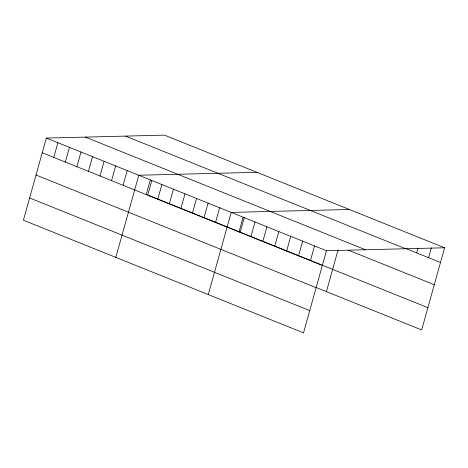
<?xml version="1.0" encoding="UTF-8"?>
<svg xmlns="http://www.w3.org/2000/svg" width="468" height="468" viewBox="0 0 468 468"><rect width="100%" height="100%" fill="white"/><g stroke="black" fill="none" stroke-linecap="round" stroke-linejoin="round"><path stroke-width="0.7" d="M444.6 247.783L164.484 135.135L46.338 138.072L23.4 220.217L303.516 332.865L326.448 250.719L444.6 247.783L421.662 329.928L316.157 287.498M53.791 157.406L57.892 142.717M65.344 162.057L69.445 147.362M76.898 166.702L80.999 152.012M88.452 171.346L92.553 156.657M100.006 175.997L104.107 161.302M111.559 180.642L115.666 165.953M123.119 185.287L127.22 170.598M115.836 257.388L138.774 175.243L256.92 172.312M146.227 194.583L150.327 179.887M151.837 180.426L147.765 195.021L427.881 307.669M157.78 199.228L161.881 184.538M169.334 203.872L173.435 189.183M180.888 208.523L184.995 193.828M192.447 213.168L196.548 198.479M204.001 217.813L208.102 203.124M215.555 222.464L219.656 207.769M208.278 294.565L231.21 212.419L349.362 209.483M239.013 231.894L243.114 217.205M240.201 232.198L244.278 217.602M250.918 236.685L255.019 221.99M262.823 241.47L266.924 226.781M274.728 246.256L278.829 231.566M286.632 251.047L290.733 236.352M298.537 255.832L302.638 241.143M310.442 260.618L314.543 245.928M326.424 291.628L338.071 249.912M416.69 252.901L418.059 248.005M428.594 257.687L431.326 247.894M406.107 248.643L440.499 262.478M125.494 136.106L405.61 248.754M85.322 137.101L365.438 249.748M348.303 250.158L434.281 284.737M46.338 138.072L326.448 250.719M42.231 152.761L322.347 265.409M36.018 175.02L316.134 287.668M29.613 197.958L309.728 310.6"/></g></svg>
